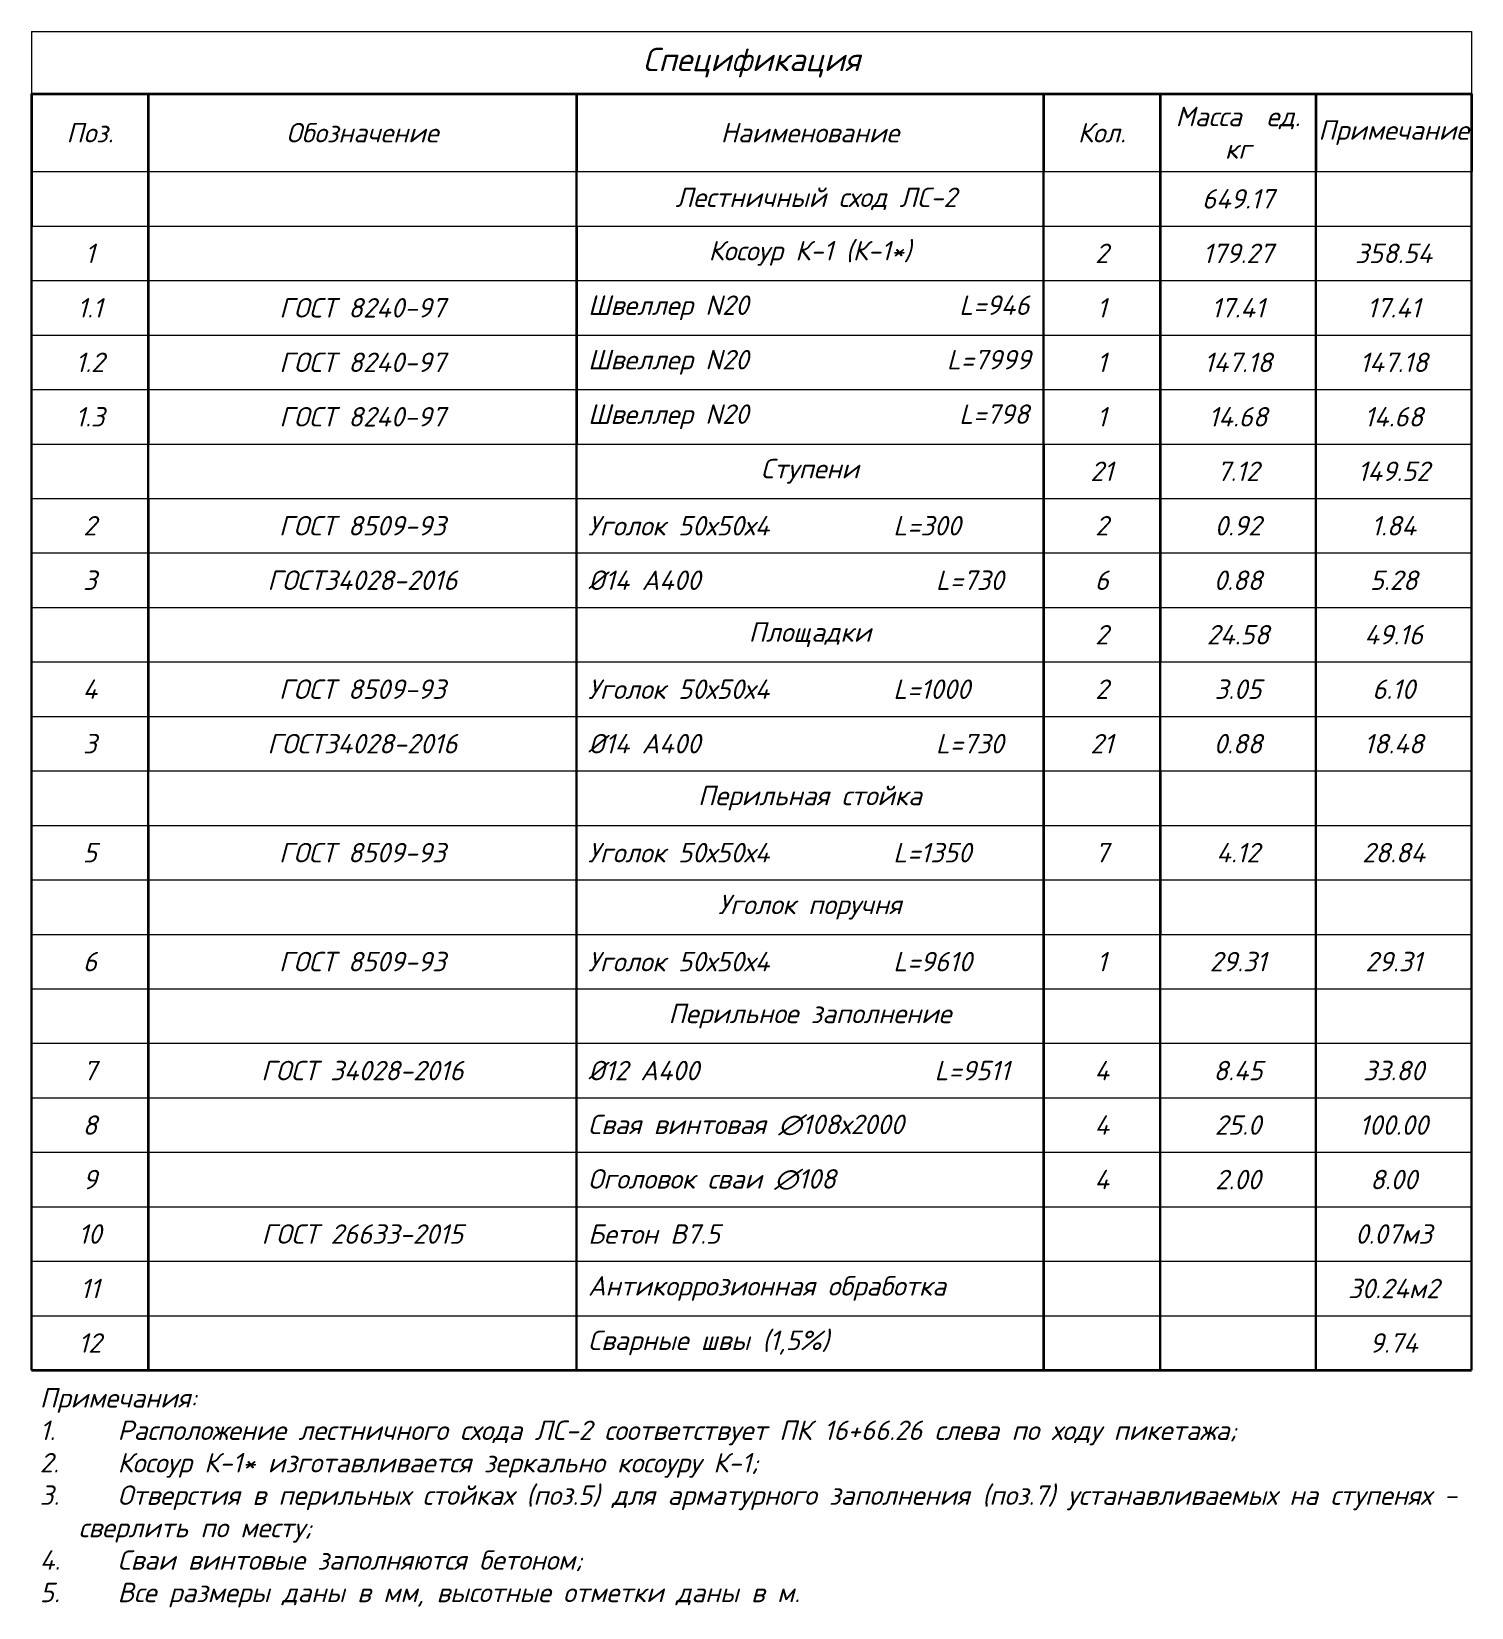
# Model space of a CAD drawing. Header units: millimetres. Extents: x 13217 to 56708, y 1467 to 81254.
# Drawn here: x 36933 to 55433, y 61005 to 81254 of the extents above; entities that cross this region are included whole.
import ezdxf

# ---------------------------------------------------------------- set-up
doc = ezdxf.new("R2010")
doc.units = ezdxf.units.MM
doc.layers.add('$Текст Model', color=7, linetype='Continuous', lineweight=13)
doc.styles.add('@ТРАНСПРОЕКТ', font='isocpeur.ttf', dxfattribs={"oblique": 15})

# ---------------------------------------------------------------- blocks, each defined once
blk = doc.blocks.new('*T231')
at = {"layer": '$Текст Model', "color": 7, "transparency": 16777216}
for p, q in [((0, 0), (18500, 0)), ((0, 0), (0, -800)), ((18500, 0), (18500, -800))]:
    blk.add_line(p, q, dxfattribs=at)
at = {"layer": '$Текст Model', "color": 7, "linetype": 'Continuous', "lineweight": 35, "transparency": 16777216}
for p, q in [((0, -800), (18500, -800)), ((0, -800), (0, -2500)), ((1500, -800), (1500, -5300)), ((7000, -800), (7000, -1800)), ((13000, -800), (13000, -1800)), ((14500, -800), (14500, -8100)), ((16500, -800), (16500, -1800)), ((18500, -800), (18500, -1800)), ((7000, -2500), (7000, -5300)), ((13000, -5300), (13000, -17200)), ((1500, -6000), (1500, -9500)), ((14500, -9500), (14500, -11600)), ((1500, -10200), (1500, -17200)), ((0, -17200), (18500, -17200))]:
    blk.add_line(p, q, dxfattribs=at)
at = {"layer": '$Текст Model', "color": 7, "linetype": 'Continuous', "lineweight": 13, "transparency": 16777216}
for p, q in [((0, -1800), (18500, -1800)), ((0, -2500), (18500, -2500)), ((0, -3200), (18500, -3200)), ((0, -3900), (18500, -3900)), ((0, -4600), (18500, -4600)), ((0, -5300), (18500, -5300)), ((0, -6000), (18500, -6000)), ((0, -6700), (18500, -6700)), ((0, -7400), (18500, -7400)), ((0, -8100), (18500, -8100)), ((0, -8800), (18500, -8800)), ((0, -9500), (18500, -9500)), ((0, -10200), (18500, -10200)), ((0, -10900), (18500, -10900)), ((0, -11600), (18500, -11600)), ((0, -12300), (18500, -12300)), ((0, -13000), (18500, -13000)), ((0, -13700), (18500, -13700)), ((0, -14400), (18500, -14400)), ((0, -15100), (18500, -15100)), ((0, -15800), (18500, -15800)), ((0, -16500), (18500, -16500))]:
    blk.add_line(p, q, dxfattribs=at)
at = {"layer": '$Текст Model', "color": 0, "lineweight": 30, "transparency": 16777216}
for p, q in [((7000, -1800), (7000, -2500)), ((13000, -1800), (13000, -5300)), ((16500, -1800), (16500, -17200)), ((18500, -1800), (18500, -17200)), ((0, -2500), (0, -17200)), ((1500, -5300), (1500, -6000)), ((7000, -5300), (7000, -17200)), ((14500, -8100), (14500, -9500)), ((1500, -9500), (1500, -10200)), ((14500, -11600), (14500, -17200))]:
    blk.add_line(p, q, dxfattribs=at)
at = {"layer": '$Текст Model', "color": 7, "transparency": 16777216, "style": '@ТРАНСПРОЕКТ'}
for s, insert, char_height, width, attachment_point in [('Спецификация', (9250, -400), 300, 18200, 5), ('Масса  ед. кг', (15500, -1300), 250, 1700, 5), ('Поз.', (750, -1300), 250, 1200, 5), ('Обозначение', (4250, -1300), 250, 5200, 5), ('Наименование', (10000, -1300), 250, 5700, 5), ('Кол.', (13750, -1300), 250, 1200, 5), ('Примечание', (17500, -1300), 250, 2000, 5), ('{\\C256; Лестничный сход ЛС-2}', (10000, -2150), 250, 5700, 5), ('649.17', (15500, -2150), 250, 1700, 5), ('1', (750, -2850), 250, 1200, 5), ('Косоур К-1 (К-1*)               ', (10000, -2850), 250, 5700, 5), ('2', (13750, -2850), 250, 1200, 5), ('179.27', (15500, -2850), 250, 1700, 5), ('358.54', (17500, -2850), 250, 1700, 5), ('1.1', (750, -3550), 250, 1200, 5), ('ГОСТ 8240-97', (4250, -3550), 250, 5200, 5), ('Швеллер N20                 L=946', (7150, -3550), 250, 5700, 4), ('1', (13750, -3550), 250, 1200, 5), ('17.41', (15500, -3550), 250, 1700, 5), ('17.41', (17500, -3550), 250, 1700, 5), ('1.2', (750, -4250), 250, 1200, 5), ('ГОСТ 8240-97', (4250, -4250), 250, 5200, 5), ('Швеллер N20                L=7999', (7150, -4250), 250, 5700, 4), ('1', (13750, -4250), 250, 1200, 5), ('147.18', (15500, -4250), 250, 1700, 5), ('147.18', (17500, -4250), 250, 1700, 5), ('1.3', (750, -4950), 250, 1200, 5), ('ГОСТ 8240-97', (4250, -4950), 250, 5200, 5), ('Швеллер N20                 L=798', (7150, -4950), 250, 5700, 4), ('1', (13750, -4950), 250, 1200, 5), ('14.68', (15500, -4950), 250, 1700, 5), ('14.68', (17500, -4950), 250, 1700, 5), ('Ступени', (10000, -5650), 250, 5700, 5), ('21', (13750, -5650), 250, 1200, 5), ('7.12', (15500, -5650), 250, 1700, 5), ('149.52', (17500, -5650), 250, 1700, 5), ('2', (750, -6350), 250, 1200, 5), ('ГОСТ 8509-93 ', (4250, -6350), 250, 5200, 5), ('Уголок 50х50х4          L=300', (7150, -6350), 250, 5700, 4), ('2', (13750, -6350), 250, 1200, 5), ('0.92', (15500, -6350), 250, 1700, 5), ('1.84', (17500, -6350), 250, 1700, 5), ('3', (750, -7050), 250, 1200, 5), ('ГОСТ34028-2016', (4250, -7050), 250, 5200, 5), ('%%C14 A400                   L=730', (7150, -7050), 250, 5700, 4), ('6', (13750, -7050), 250, 1200, 5), ('0.88', (15500, -7050), 250, 1700, 5), ('5.28', (17500, -7050), 250, 1700, 5), ('Площадки', (10000, -7750), 250, 5700, 5), ('2', (13750, -7750), 250, 1200, 5), ('24.58', (15500, -7750), 250, 1700, 5), ('49.16', (17500, -7750), 250, 1700, 5), ('4', (750, -8450), 250, 1200, 5), ('ГОСТ 8509-93 ', (4250, -8450), 250, 5200, 5), ('Уголок 50х50х4          L=1000', (7150, -8450), 250, 5700, 4), ('2', (13750, -8450), 250, 1200, 5), ('3.05', (15500, -8450), 250, 1700, 5), ('6.10', (17500, -8450), 250, 1700, 5), ('3', (750, -9150), 250, 1200, 5), ('ГОСТ34028-2016', (4250, -9150), 250, 5200, 5), ('%%C14 A400                   L=730', (7150, -9150), 250, 5700, 4), ('21', (13750, -9150), 250, 1200, 5), ('0.88', (15500, -9150), 250, 1700, 5), ('18.48', (17500, -9150), 250, 1700, 5), ('Перильная стойка', (10000, -9850), 250, 5700, 5), ('5', (750, -10550), 250, 1200, 5), ('ГОСТ 8509-93 ', (4250, -10550), 250, 5200, 5), ('Уголок 50х50х4          L=1350', (7150, -10550), 250, 5700, 4), ('7', (13750, -10550), 250, 1200, 5), ('4.12', (15500, -10550), 250, 1700, 5), ('28.84', (17500, -10550), 250, 1700, 5), ('Уголок поручня', (10000, -11250), 250, 5700, 5), ('6', (750, -11950), 250, 1200, 5), ('ГОСТ 8509-93 ', (4250, -11950), 250, 5200, 5), ('Уголок 50х50х4          L=9610', (7150, -11950), 250, 5700, 4), ('1', (13750, -11950), 250, 1200, 5), ('29.31', (15500, -11950), 250, 1700, 5), ('29.31', (17500, -11950), 250, 1700, 5), ('Перильное заполнение', (10000, -12650), 250, 5700, 5), ('7', (750, -13350), 250, 1200, 5), ('ГОСТ 34028-2016', (4250, -13350), 250, 5200, 5), ('%%C12 A400                   L=9511', (7150, -13350), 250, 5700, 4), ('4', (13750, -13350), 250, 1200, 5), ('8.45', (15500, -13350), 250, 1700, 5), ('33.80', (17500, -13350), 250, 1700, 5), ('8', (750, -14050), 250, 1200, 5), ('{\\C256;Свая винтовая ∅108х2000 }', (7150, -14050), 250, 5700, 4), ('4', (13750, -14050), 250, 1200, 5), ('25.0', (15500, -14050), 250, 1700, 5), ('100.00', (17500, -14050), 250, 1700, 5), ('9', (750, -14750), 250, 1200, 5), ('{\\C256;Оголовок сваи ∅108 }', (7150, -14750), 250, 5700, 4), ('4', (13750, -14750), 250, 1200, 5), ('2.00', (15500, -14750), 250, 1700, 5), ('8.00', (17500, -14750), 250, 1700, 5), ('10', (750, -15450), 250, 1200, 5), ('ГОСТ 26633-2015', (4250, -15450), 250, 5200, 5), ('{\\C256;Бетон В7.5}', (7150, -15450), 250, 5700, 4), ('0.07м3', (17500, -15450), 250, 1700, 5), ('{\\C256;Антикоррозионная обработка       }', (7150, -16150), 250, 5700, 4), ('11', (750, -16150), 250, 1200, 5), ('30.24м2', (17500, -16150), 250, 1700, 5), ('12', (750, -16850), 250, 1200, 5), ('Сварные швы {\\C256;(1,5%)}', (7150, -16850), 250, 5700, 4), ('9.74', (17500, -16850), 250, 1700, 5)]:
    blk.add_mtext(s, dxfattribs=dict(at, insert=insert, char_height=char_height, width=width, attachment_point=attachment_point))

msp = doc.modelspace()

# ---------------------------------------------------------------- block references
msp.add_blockref('*T231', (36932.8, 81253.8))

# ---------------------------------------------------------------- texts
at = {"layer": '$Текст Model', "lineweight": 13, "insert": (37038.5, 63823.9), "char_height": 250, "attachment_point": 1, "style": '@ТРАНСПРОЕКТ'}
msp.add_mtext_dynamic_manual_height_columns('\\pxi-3,l3,sm1,t3;Примечания:\\P\\pi-2,l2,tz;1.^IРасположение лестничного схода ЛС-2 соответствует ПК 16+66.26 слева по ходу пикетажа;\\P2.^IКосоур К-1* изготавливается зеркально косоуру К-1;\\P3.^IОтверстия в перильных стойках (поз.5) для арматурного заполнения (поз.7) устанавливаемых на ступенях - сверлить по месту;\\P4.^IСваи винтовые заполняются бетоном;\\P{\\C7;5.^IВсе размеры даны в мм}, высотные отметки даны в м.', width=18401.151, gutter_width=12.5, heights=[0], dxfattribs=at)

doc.saveas('drawing.dxf')
